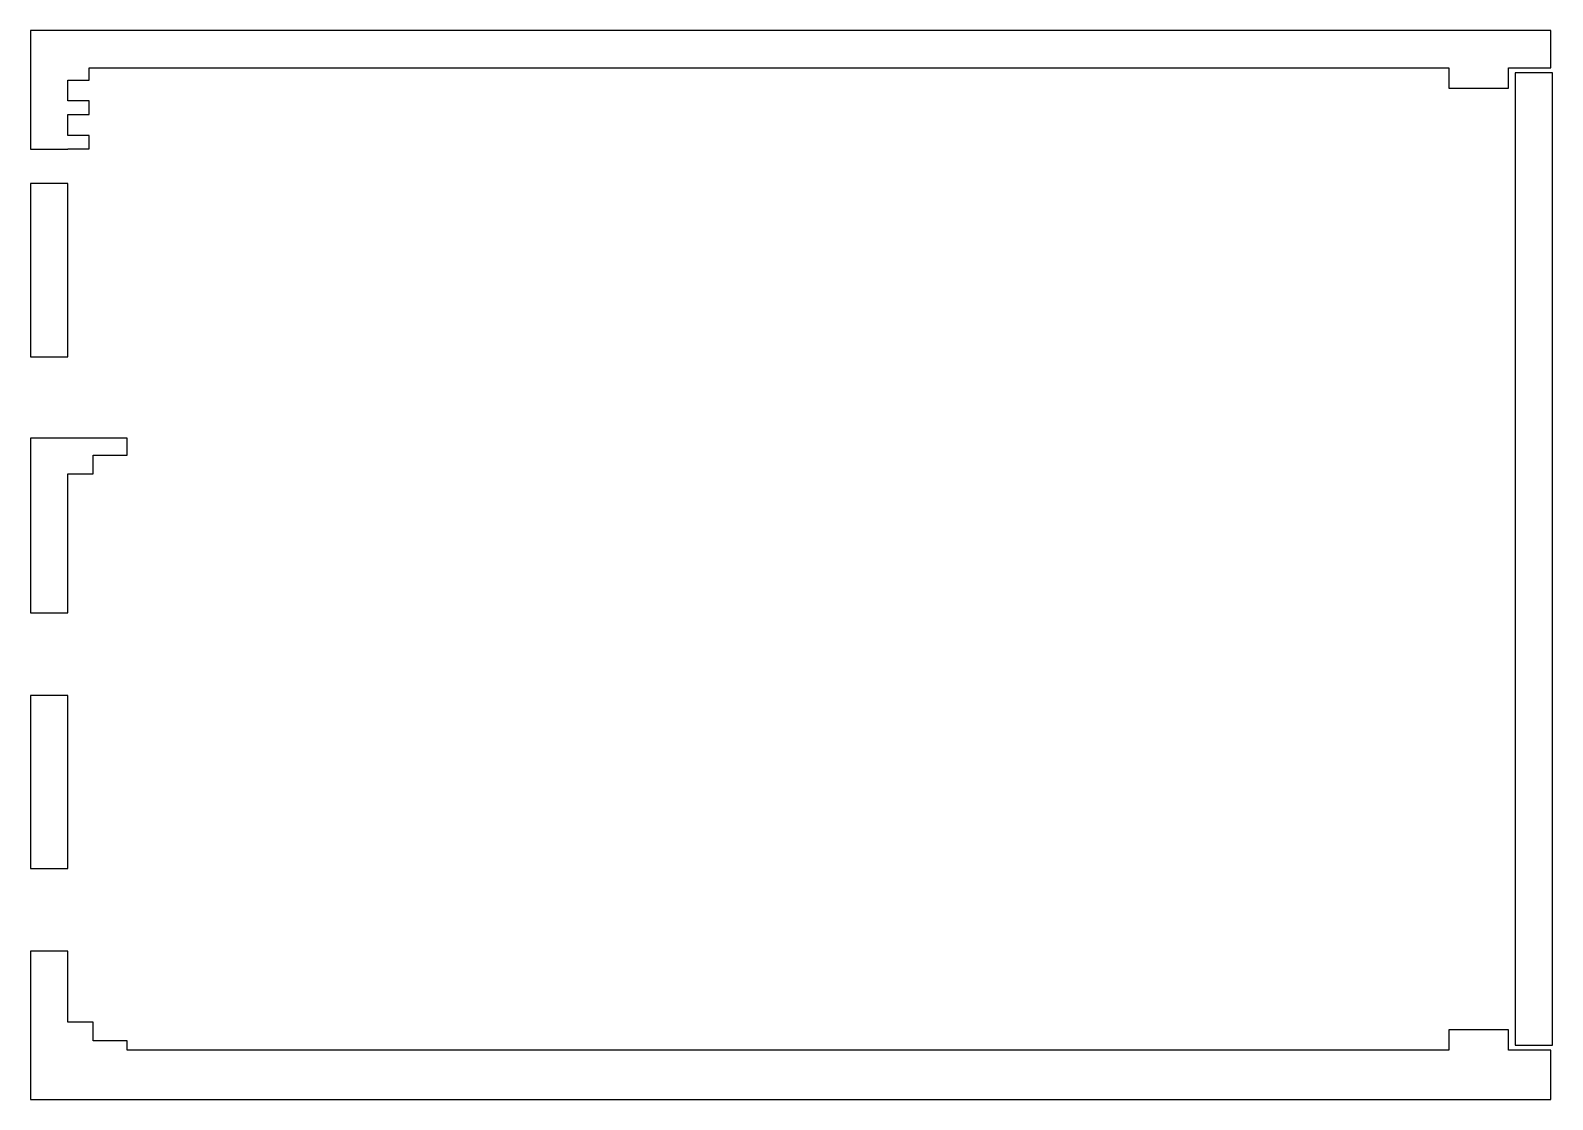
# Model space of a CAD drawing. Header units: metres. Extents: x 0 to 89.6, y 0.1 to 63.
import ezdxf

# ---------------------------------------------------------------- set-up
doc = ezdxf.new("R2010")
doc.units = ezdxf.units.M

msp = doc.modelspace()

# ---------------------------------------------------------------- linework, layer by layer
for p, q in [((89.5, 63), (0, 63)), ((0, 63), (0, 56)), ((89.5, 60.8), (89.5, 63)), ((2.2, 58.8568), (2.2, 60.0685)), ((2.2, 60.0685), (3.45, 60.0685)), ((3.45, 60.0685), (3.45, 60.8)), ((3.45, 60.8), (83.5, 60.8)), ((83.5, 60.8), (83.5, 59.6)), ((87, 59.6), (87, 60.8)), ((87, 60.8), (89.5, 60.8)), ((89.6, 60.5), (87.4, 60.5)), ((87.4, 60.5), (87.4, 3.25)), ((89.6, 3.25), (89.6, 60.5)), ((83.5, 59.6), (87, 59.6)), ((3.45, 58.8568), (2.2, 58.8568)), ((3.45, 58.0508), (3.45, 58.8568)), ((2.2, 56.82), (2.2, 58.0508)), ((2.2, 58.0508), (3.45, 58.0508)), ((3.45, 56.82), (2.2, 56.82)), ((3.45, 56.0358), (3.45, 56.82)), ((0, 56), (2.2, 56)), ((2.2, 56), (2.2, 56.0358)), ((2.2, 56.0358), (3.45, 56.0358)), ((2.2, 53.9788), (0, 53.9788)), ((0, 53.9788), (0, 43.7759)), ((2.2, 43.7759), (2.2, 53.9788)), ((0, 43.7759), (2.2, 43.7759)), ((5.7, 39), (0, 39)), ((0, 39), (0, 28.711)), ((5.7, 38), (5.7, 39)), ((3.7, 36.9), (3.7, 38)), ((3.7, 38), (5.7, 38)), ((2.2, 28.711), (2.2, 36.9)), ((2.2, 36.9), (3.7, 36.9)), ((0, 28.711), (2.2, 28.711)), ((2.2, 23.8491), (0, 23.8491)), ((0, 23.8491), (0, 13.6462)), ((2.2, 13.6462), (2.2, 23.8491)), ((0, 13.6462), (2.2, 13.6462)), ((2.2, 8.78422), (0, 8.78422)), ((0, 8.78422), (0, 0.05)), ((2.2, 4.60001), (2.2, 8.78422)), ((3.7, 4.60001), (2.2, 4.60001)), ((3.7, 3.5), (3.7, 4.60001)), ((87, 4.14999), (83.5, 4.14999)), ((83.5, 4.14999), (83.5, 2.95)), ((87, 2.95), (87, 4.14999)), ((5.7, 3.5), (3.7, 3.5)), ((5.7, 2.95), (5.7, 3.5)), ((83.5, 2.95), (5.7, 2.95)), ((89.5, 2.95), (87, 2.95)), ((87.4, 3.25), (89.6, 3.25)), ((89.5, 0.05), (89.5, 2.95)), ((0, 0.05), (89.5, 0.05))]:
    msp.add_line(p, q)

doc.saveas('drawing.dxf')
